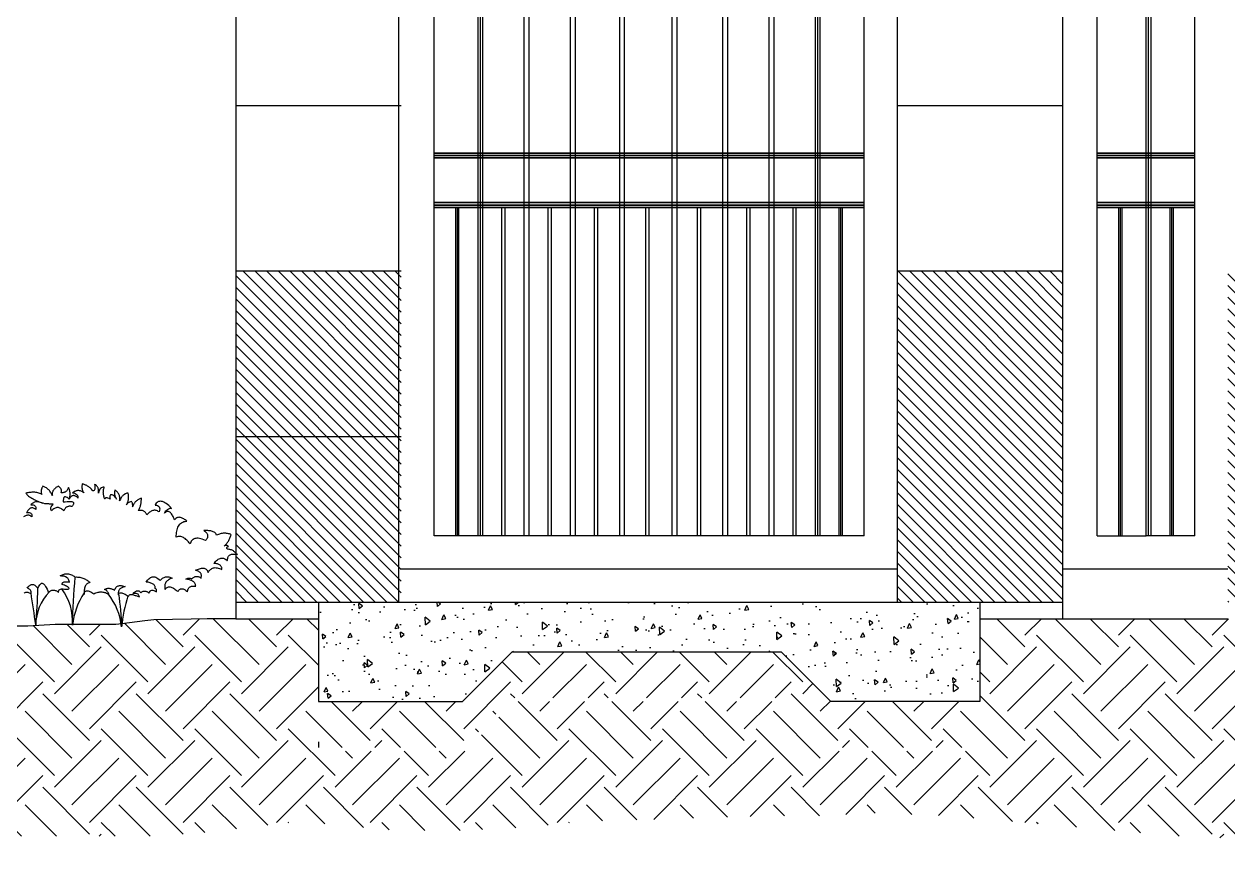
# Model space of a CAD drawing. Extents: x -24232 to 27340, y -23039 to 23489.
# Drawn here: x -17277 to -13637, y -22932 to -20442 of the extents above; entities that cross this region are included whole.
import ezdxf

# ---------------------------------------------------------------- set-up
doc = ezdxf.new("R2010")
doc.units = 0
doc.header["$LTSCALE"] = 10
for name, color, linetype in [('0-HATCH', 8, 'CONTINUOUS'), ('1', 1, 'CONTINUOUS'), ('11', 11, 'CONTINUOUS'), ('2', 2, 'CONTINUOUS'), ('3', 3, 'CONTINUOUS'), ('4', 4, 'CONTINUOUS')]:
    doc.layers.add(name, color=color, linetype=linetype)
pattern_1 = [(45, (5830.53, -1359.33), (3e-14, 282.8427), [200, -200]), (45, (5777.5, -1306.3), (3e-14, 282.8427), [200, -200]), (45, (5724.46, -1253.27), (3e-14, 282.8427), [200, -200]), (135, (5724.46, -1217.91), (-282.8427, 3e-14), [200, -200]), (135, (5777.5, -1164.88), (-282.8427, 3e-14), [200, -200]), (135, (5830.53, -1111.85), (-282.8427, 3e-14), [200, -200])]

msp = doc.modelspace()

# ---------------------------------------------------------------- hatches: boundary and pattern name
at = {"layer": '0-HATCH'}
h = msp.add_hatch(dxfattribs=at)
h.set_pattern_fill('ANSI31', color=11, scale=200, style=0)
h.set_pattern_definition([(135, (-13605.299, -1359.333), (17.67767, 17.67767), [])])
h.paths.add_polyline_path([(-13137.4, -19189.6), (-13637.4, -19189.6), (-13637.4, -18689.6), (-13137.4, -18689.6)])
h.paths.add_polyline_path([(-14637.4, -19189.6), (-14637.4, -18689.6), (-14137.4, -18689.6), (-14137.4, -19189.6)])
h.paths.add_polyline_path([(-13137.4, -22189.6), (-13637.4, -22189.6), (-13637.4, -21189.6), (-13137.4, -21189.6)])
h.paths.add_polyline_path([(-14137.4, -22189.6), (-14637.4, -22189.6), (-14637.4, -21189.6), (-14137.4, -21189.6)])
h.paths.add_polyline_path([(-16137.4, -22189.6), (-16637.4, -22189.6), (-16637.4, -21189.6), (-16137.4, -21189.6)])
h = msp.add_hatch(dxfattribs=at)
h.set_pattern_fill('EARTH', color=256, scale=800, angle=45, style=0)
h.set_pattern_definition(pattern_1)
h.paths.add_polyline_path([(-13068.2, -22639.6), (-13387.4, -22639.6), (-13387.4, -22239.6), (-13637.4, -22239.6), (-14387.4, -22239.6), (-14387.4, -22639.6), (-14830.8, -22639.6), (-14980.8, -22489.6), (-15794, -22489.6), (-15944, -22639.6), (-16019.6, -22639.6), (-16019.6, -22879.4), (-15938.9, -22879.4), (-15761.7, -22870.5), (-15584.5, -22852.8), (-14999.6, -22835.1), (-14840.1, -22835.1), (-14724.9, -22826.2), (-14485.6, -22835.1), (-13785.5, -22897.1), (-13555.1, -22905.9), (-13351.3, -22932.5), (-13068.2, -22932.5)])
h.paths.add_polyline_path([(-16019.6, -22639.6), (-16387.4, -22639.6), (-16387.4, -22239.6), (-16637.4, -22239.6), (-16689.1, -22239.6), (-16724, -22239.6), (-16772.3, -22240.8), (-16885.1, -22243.5), (-16911.9, -22246.1), (-16981.6, -22255.6, 0.004794), (-16982.6, -22264.6, 0.012207), (-16983.7, -22255.7), (-17000.5, -22256.9), (-17094.4, -22256.9), (-17131, -22256.9, 0.002551), (-17131.3, -22259, -0.000139), (-17131.2, -22256.9), (-17183, -22256.9), (-17266.2, -22262.2), (-17448.7, -22262.2), (-17655.9, -22259), (-17727.9, -22256.9), (-17781.6, -22251.5), (-17802.9, -22251.5, 0.018007), (-17804.5, -22264.6, 0.006955), (-17806.1, -22251.5), (-17827.2, -22251.5), (-17891.6, -22249.4, -0.018631), (-17889.3, -22265.7, -0.022253), (-17892.7, -22249.4), (-17990.9, -22246.1), (-18146.6, -22243.5), (-18184, -22233), (-18356, -22243.5), (-18471.4, -22243.5), (-18640.5, -22243.5), (-18726.4, -22246.1), (-18857.3, -22238.6), (-18927.7, -22243.5), (-18994.8, -22243.5), (-19032.4, -22251.5), (-19104.8, -22262.2), (-18393.6, -22533.9), (-18180.9, -22666.8), (-18092.3, -22693.4), (-17959.4, -22790.8), (-17853.1, -22835.1), (-17507.5, -22888.2), (-17436.6, -22888.2), (-17303.6, -22897.1), (-17011.2, -22897.1), (-16825.1, -22897.1), (-16444, -22852.8), (-16151.6, -22879.4), (-16071.9, -22879.4), (-16019.6, -22879.4)])
h = msp.add_hatch(dxfattribs=at)
h.set_pattern_fill('EARTH', color=256, scale=800, angle=45, style=0)
h.set_pattern_definition(pattern_1)
h.paths.add_polyline_path([(-14838.3, -22489.6), (-14988.3, -22339.6), (-15801.5, -22339.6), (-15951.5, -22489.6), (-16387.4, -22489.6), (-16387.4, -22612.2), (-16387.4, -22629.1), (-15951.5, -22629.1), (-15801.5, -22479.1), (-14988.3, -22479.1), (-14838.3, -22629.1), (-14387.4, -22629.1), (-14387.4, -22489.6)])
at = {"layer": '2'}
h = msp.add_hatch(dxfattribs=at)
h.set_pattern_fill('AR-CONC', color=256, scale=20, angle=45, style=0)
h.set_pattern_definition([(95, (5830.53, -1359.33), (110.3104, 92.5614), [15, -165]), (40, (5830.53, -1359.33), (-125.9984, 86.7536), [12, -132]), (145.4514, (5839.72, -1351.62), (-15.6879, 179.31506), [12.74804, -140.2284]), (91.1842, (5802.24, -1331.05), (174.3386, 127.5228), [22.5, -247.5]), (141.6356, (5816.77, -1320.42), (-5.5798, 269.9423), [19.122, -210.3426]), (36.1842, (5802.24, -1331.05), (-5.58, 269.9423), [18, -198]), (66, (5823.45, -1323.98), (141.3543, 27.4765), [15, -165]), (11, (5823.45, -1323.98), (-68.1417, 136.9617), [12, -132]), (116.4514, (5835.23, -1321.69), (73.2127, 164.4381), [12.74804, -140.2284]), (82.5, (5830.526, -1359.333), (-45.35864, 48.79796), [0, -130.4, 0, -134, 0, -132.5]), (52.5, (5830.526, -1359.33), (-18.57459, 92.98189), [0, -76.4, 0, -127.4, 0, -50.5]), (12.5, (5798.99, -1390.87), (78.68363, 72.30415), [0, -50, 0, -156, 0, -207]), (2.5, (5784.85, -1405.01), (68.318, 96.63196), [0, -65, 0, -103.6, 0, -147])])
h.paths.add_polyline_path([(-14838.3, -22489.6), (-14387.4, -22489.6), (-14387.4, -22189.6), (-14637.4, -22189.6), (-16387.4, -22189.6), (-16387.4, -22489.6), (-15951.5, -22489.6), (-15801.5, -22339.6), (-14988.3, -22339.6)])

# ---------------------------------------------------------------- linework, layer by layer
at = {"layer": '1'}
for p, q in [((-15897.4, -21989.6), (-15897.4, -19289.6)), ((-14877.4, -21989.6), (-14877.4, -19289.6)), ((-13877.4, -21989.6), (-13877.4, -19289.6)), ((-16137.4, -20689.6), (-16637.4, -20689.6)), ((-14137.4, -20689.6), (-14637.4, -20689.6)), ((-14737.4, -20839.6), (-16037.4, -20839.6)), ((-16037.4, -20839.6), (-14737.4, -20839.6)), ((-14032.4, -20839.6), (-13884.9, -20839.6)), ((-13884.9, -20839.6), (-14032.4, -20839.6)), ((-13737.4, -20839.6), (-13884.9, -20839.6)), ((-13884.9, -20839.6), (-13737.4, -20839.6)), ((-14737.4, -20989.6), (-16037.4, -20989.6)), ((-16037.4, -20989.6), (-14737.4, -20989.6)), ((-15967.4, -21989.6), (-15967.4, -20997.1)), ((-14807.4, -21989.6), (-14807.4, -20997.1)), ((-14032.4, -20989.6), (-13884.9, -20989.6)), ((-13884.9, -20989.6), (-14032.4, -20989.6)), ((-13962.4, -21989.6), (-13962.4, -20997.1)), ((-13737.4, -20989.6), (-13884.9, -20989.6)), ((-13884.9, -20989.6), (-13737.4, -20989.6)), ((-13807.4, -21989.6), (-13807.4, -20997.1)), ((-16137.4, -21189.6), (-16637.4, -21189.6)), ((-14137.4, -21189.6), (-14637.4, -21189.6)), ((-16137.4, -21689.6), (-16637.4, -21689.6)), ((-16637.4, -22189.6), (-14637.4, -22189.6)), ((-14637.4, -22189.6), (-14137.4, -22189.6)), ((-16637.4, -22239.6), (-16387.4, -22239.6)), ((-14387.4, -22239.6), (-13637.4, -22239.6)), ((-16387.4, -22612.2), (-16387.4, -22629.1))]:
    msp.add_line(p, q, dxfattribs=at)
at = {"layer": '11'}
for p, q in [((-15904.9, -21989.6), (-15904.9, -19289.6)), ((-15889.9, -21989.6), (-15889.9, -19289.6)), ((-15764.9, -21989.6), (-15764.9, -19289.6)), ((-15749.9, -21989.6), (-15749.9, -19289.6)), ((-15624.9, -21989.6), (-15624.9, -19289.6)), ((-15609.9, -21989.6), (-15609.9, -19289.6)), ((-15476.5, -21989.6), (-15476.5, -19289.6)), ((-15461.5, -21989.6), (-15461.5, -19289.6)), ((-15317.5, -21989.6), (-15317.5, -19289.6)), ((-15302.5, -21989.6), (-15302.5, -19289.6)), ((-15164.9, -21989.6), (-15164.9, -19289.6)), ((-15149.9, -21989.6), (-15149.9, -19289.6)), ((-15024.9, -21989.6), (-15024.9, -19289.6)), ((-15009.9, -21989.6), (-15009.9, -19289.6)), ((-14884.9, -21989.6), (-14884.9, -19289.6)), ((-14869.9, -21989.6), (-14869.9, -19289.6)), ((-13884.9, -21989.6), (-13884.9, -19289.6)), ((-13869.9, -21989.6), (-13869.9, -19289.6)), ((-14737.4, -20832.1), (-16037.4, -20832.1)), ((-16037.4, -20832.1), (-14737.4, -20832.1)), ((-14737.4, -20847.1), (-16037.4, -20847.1)), ((-16037.4, -20847.1), (-14737.4, -20847.1)), ((-14032.4, -20832.1), (-13884.9, -20832.1)), ((-13884.9, -20832.1), (-14032.4, -20832.1)), ((-14032.4, -20847.1), (-13884.9, -20847.1)), ((-13884.9, -20847.1), (-14032.4, -20847.1)), ((-13737.4, -20832.1), (-13884.9, -20832.1)), ((-13884.9, -20832.1), (-13737.4, -20832.1)), ((-13737.4, -20847.1), (-13884.9, -20847.1)), ((-13884.9, -20847.1), (-13737.4, -20847.1)), ((-14737.4, -20982.1), (-16037.4, -20982.1)), ((-16037.4, -20982.1), (-14737.4, -20982.1)), ((-14737.4, -20997.1), (-16037.4, -20997.1)), ((-16037.4, -20997.1), (-14737.4, -20997.1)), ((-15972.4, -21989.6), (-15972.4, -20997.1)), ((-15962.4, -21989.6), (-15962.4, -20997.1)), ((-15832.4, -21989.6), (-15832.4, -20997.1)), ((-15822.4, -21989.6), (-15822.4, -20997.1)), ((-15692.4, -21989.6), (-15692.4, -20997.1)), ((-15682.4, -21989.6), (-15682.4, -20997.1)), ((-15552.4, -21989.6), (-15552.4, -20997.1)), ((-15542.4, -21989.6), (-15542.4, -20997.1)), ((-15397.7, -21989.6), (-15397.7, -20997.1)), ((-15387.7, -21989.6), (-15387.7, -20997.1)), ((-15240.8, -21989.6), (-15240.8, -20997.1)), ((-15230.8, -21989.6), (-15230.8, -20997.1)), ((-15092.4, -21989.6), (-15092.4, -20997.1)), ((-15082.4, -21989.6), (-15082.4, -20997.1)), ((-14952.4, -21989.6), (-14952.4, -20997.1)), ((-14942.4, -21989.6), (-14942.4, -20997.1)), ((-14812.4, -21989.6), (-14812.4, -20997.1)), ((-14802.4, -21989.6), (-14802.4, -20997.1)), ((-14032.4, -20982.1), (-13884.9, -20982.1)), ((-13884.9, -20982.1), (-14032.4, -20982.1)), ((-14032.4, -20997.1), (-13884.9, -20997.1)), ((-13884.9, -20997.1), (-14032.4, -20997.1)), ((-13967.4, -21989.6), (-13967.4, -20997.1)), ((-13957.4, -21989.6), (-13957.4, -20997.1)), ((-13737.4, -20982.1), (-13884.9, -20982.1)), ((-13884.9, -20982.1), (-13737.4, -20982.1)), ((-13737.4, -20997.1), (-13884.9, -20997.1)), ((-13884.9, -20997.1), (-13737.4, -20997.1)), ((-13812.4, -21989.6), (-13812.4, -20997.1)), ((-13802.4, -21989.6), (-13802.4, -20997.1))]:
    msp.add_line(p, q, dxfattribs=at)
at = {"layer": '3', "color": 5}
for p, q in [((-16637.4, -18689.6), (-16637.4, -22239.6)), ((-16144.9, -18689.6), (-16144.9, -22189.6)), ((-14637.4, -18689.6), (-14637.4, -22189.6)), ((-14137.4, -18689.6), (-14137.4, -22239.6))]:
    msp.add_line(p, q, dxfattribs=at)
at = {"layer": '3'}
for p, q in [((-16037.4, -21989.6), (-16037.4, -19289.6)), ((-16037.4, -21989.6), (-16037.4, -19289.6)), ((-14737.4, -21989.6), (-14737.4, -19289.6)), ((-14737.4, -21989.6), (-14737.4, -19289.6)), ((-14032.4, -21989.6), (-14032.4, -19289.6)), ((-14032.4, -21989.6), (-14032.4, -19289.6)), ((-13737.4, -21989.6), (-13737.4, -19289.6)), ((-13737.4, -21989.6), (-13737.4, -19289.6)), ((-14737.4, -21989.6), (-16037.4, -21989.6)), ((-14032.4, -21989.6), (-13884.9, -21989.6)), ((-13737.4, -21989.6), (-13884.9, -21989.6)), ((-14637.4, -22089.6), (-16138.8, -22089.6)), ((-13637.4, -22089.6), (-14137.4, -22089.6))]:
    msp.add_line(p, q, dxfattribs=at)
at = {"layer": '3', "color": 11}
for points in [[(-17277.5, -22162.4), (-17275.9, -22161.2), (-17274.2, -22160.4), (-17272.4, -22159.7), (-17270.5, -22159.4), (-17268.5, -22159.4), (-17266.5, -22159.8), (-17264.2, -22160.5), (-17261.9, -22161.3), (-17259.4, -22162.7), (-17256.9, -22164.2), (-17256.9, -22164.2), (-17256.4, -22161.2), (-17256.4, -22158.4), (-17256.9, -22155.8), (-17258, -22153.6), (-17259.7, -22151.7), (-17261.8, -22149.9), (-17264.5, -22148.3), (-17267.7, -22147.1), (-17267.7, -22147.1), (-17265.8, -22144.7), (-17264, -22142.5), (-17262.2, -22140.6), (-17260.2, -22139.1), (-17258.4, -22137.8), (-17256.6, -22136.8), (-17254.8, -22136.2), (-17252.9, -22135.9), (-17251, -22136), (-17249, -22136.4), (-17246.9, -22137.4), (-17244.9, -22138.6), (-17242.7, -22140.3), (-17240.4, -22142.5), (-17238.1, -22145.1), (-17235.6, -22148.2), (-17235.6, -22148.2), (-17233.7, -22143.8), (-17231.9, -22140.2), (-17229.9, -22137.3), (-17228.1, -22135), (-17226.2, -22133.5), (-17224.4, -22132.7), (-17222.4, -22132.6), (-17220.5, -22133.1), (-17218.6, -22134.4), (-17216.6, -22136.2), (-17214.6, -22138.8), (-17212.5, -22142), (-17210.3, -22145.8), (-17208.1, -22150.3), (-17205.7, -22155.4), (-17203.3, -22161.2), (-17203.3, -22161.2), (-17202, -22159.3), (-17200.6, -22157.6), (-17198.9, -22156.2), (-17197.1, -22155), (-17195.3, -22154.1), (-17193.5, -22153.5), (-17191.4, -22153.2), (-17189.5, -22153), (-17187.4, -22153.2), (-17185.4, -22153.5), (-17183.3, -22154), (-17181.2, -22154.8), (-17179.1, -22155.8), (-17177.2, -22156.9), (-17175.3, -22158.3), (-17173.3, -22160), (-17173.3, -22160), (-17173, -22157.1), (-17172.2, -22154.7), (-17171, -22152.6), (-17169.3, -22151.1), (-17167.2, -22149.9), (-17164.7, -22149.3), (-17162.1, -22149), (-17159.2, -22149.3), (-17159.2, -22149.3), (-17155.7, -22150), (-17152.7, -22150.4), (-17150.1, -22150.7), (-17147.8, -22150.5), (-17145.8, -22150.3), (-17144, -22149.9), (-17142.4, -22149), (-17140.9, -22148.1), (-17140.9, -22148.1), (-17142.2, -22146.4), (-17144, -22144.7), (-17146.2, -22143.1), (-17149, -22141.5), (-17152, -22140), (-17155.3, -22138.6), (-17158.9, -22137.4), (-17162.7, -22136.3), (-17162.7, -22136.3), (-17162.5, -22134.8), (-17162.2, -22133.5), (-17161.7, -22132.3), (-17161, -22131.3), (-17160.2, -22130.5), (-17159.1, -22129.8), (-17157.8, -22129.1), (-17156.4, -22128.7), (-17154.9, -22128.3), (-17153.1, -22128.1), (-17151.3, -22128), (-17149.2, -22128), (-17147.2, -22128), (-17144.9, -22128.3), (-17142.6, -22128.4), (-17140.1, -22128.8), (-17140.1, -22128.8), (-17140.8, -22125.9), (-17141.8, -22123.4), (-17142.9, -22121.1), (-17144.1, -22119.1), (-17145.5, -22117.5), (-17147, -22115.9), (-17148.7, -22114.7), (-17150.5, -22113.6), (-17152.4, -22112.8), (-17154.5, -22112.1), (-17156.6, -22111.5), (-17158.6, -22111.2), (-17160.9, -22111), (-17163.2, -22110.7), (-17165.6, -22110.5), (-17167.9, -22110.5), (-17167.9, -22110.5), (-17165.1, -22108.7), (-17162.4, -22107.2), (-17159.5, -22106), (-17156.7, -22105), (-17153.9, -22104.3), (-17151.2, -22103.9), (-17148.3, -22103.8), (-17145.5, -22103.8), (-17142.7, -22104.2), (-17140, -22104.7), (-17137, -22105.6), (-17134.3, -22106.7), (-17131.5, -22108.1), (-17128.6, -22109.7), (-17125.8, -22111.5), (-17122.9, -22113.7), (-17122.9, -22113.7), (-17119.1, -22113.6), (-17115.5, -22113.7), (-17112, -22114), (-17108.7, -22114.4), (-17105.5, -22115.1), (-17102.4, -22115.8), (-17099.5, -22116.8), (-17096.9, -22117.9), (-17094.3, -22119.1), (-17091.7, -22120.4), (-17089.3, -22121.8), (-17086.8, -22123.3), (-17084.6, -22124.9), (-17082.4, -22126.5), (-17080.2, -22128.3), (-17077.9, -22129.9), (-17077.9, -22129.9), (-17080, -22130.3), (-17081.8, -22131), (-17083.8, -22131.9), (-17085.4, -22132.8), (-17087.1, -22134.2), (-17088.6, -22135.6), (-17090, -22137.4), (-17091.4, -22139.5), (-17092.5, -22141.7), (-17093.5, -22144.3), (-17094.4, -22147.1), (-17095.1, -22150.4), (-17095.7, -22153.9), (-17095.9, -22157.7), (-17096.2, -22161.9), (-17096.2, -22166.5), (-17096.2, -22166.5), (-17095.8, -22164), (-17095.3, -22161.8), (-17094.4, -22159.8), (-17093.5, -22158.3), (-17092.3, -22157.1), (-17091, -22156.2), (-17089.4, -22155.5), (-17087.6, -22155.3), (-17085.7, -22155.3), (-17083.5, -22155.7), (-17081.1, -22156.4), (-17078.5, -22157.3), (-17075.7, -22158.6), (-17072.8, -22160.1), (-17069.6, -22162), (-17066.2, -22164.2), (-17066.2, -22164.2), (-17063, -22162.9), (-17060, -22161.6), (-17056.8, -22160.7), (-17053.7, -22159.8), (-17050.8, -22159.3), (-17047.9, -22158.9), (-17045, -22158.7), (-17042.1, -22158.7), (-17039.3, -22159), (-17036.6, -22159.4), (-17033.8, -22160.1), (-17031.2, -22160.9), (-17028.5, -22162), (-17026, -22163.3), (-17023.6, -22164.8), (-17021.1, -22166.5), (-17021.1, -22166.5), (-17021.6, -22164.4), (-17022.4, -22162.3), (-17023.4, -22160.2), (-17024.7, -22158.3), (-17026.3, -22156.4), (-17028.4, -22154.6), (-17030.9, -22152.9), (-17033.9, -22151.4), (-17033.9, -22151.4), (-17031.9, -22150.3), (-17029.9, -22149.3), (-17028, -22148.6), (-17026, -22148.1), (-17024.1, -22147.8), (-17022.2, -22147.6), (-17020.4, -22147.6), (-17018.4, -22147.9), (-17016.6, -22148.3), (-17014.8, -22148.7), (-17012.9, -22149.3), (-17011.1, -22150), (-17009.3, -22150.8), (-17007.5, -22151.7), (-17005.7, -22152.6), (-17003.9, -22153.6), (-17003.9, -22153.6), (-17002.8, -22150.5), (-17001.5, -22147.9), (-17000, -22145.7), (-16998.5, -22143.9), (-16996.8, -22142.4), (-16994.9, -22141.3), (-16993, -22140.4), (-16991, -22139.9), (-16988.8, -22139.6), (-16986.6, -22139.6), (-16984.2, -22139.8), (-16981.9, -22140.2), (-16979.4, -22140.6), (-16976.9, -22141.3), (-16974.4, -22142), (-16971.8, -22142.8), (-16971.8, -22142.8), (-16974.7, -22143.5), (-16977.5, -22144.2), (-16980, -22145), (-16982.3, -22146), (-16984.2, -22147.1), (-16986.2, -22148.3), (-16987.7, -22149.7), (-16989.1, -22151.1), (-16990.3, -22152.8), (-16991.2, -22154.4), (-16992, -22156.4), (-16992.4, -22158.3), (-16992.7, -22160.4), (-16992.7, -22162.6), (-16992.6, -22165.1), (-16992.1, -22167.6), (-16992.1, -22167.6), (-16991.9, -22165.9), (-16991.3, -22164.5), (-16990.5, -22163.4), (-16989.5, -22162.4), (-16988.4, -22161.8), (-16987, -22161.5), (-16985.5, -22161.3), (-16983.7, -22161.5), (-16981.8, -22161.9), (-16979.5, -22162.4), (-16977.2, -22163.4), (-16974.6, -22164.5), (-16971.8, -22166), (-16968.7, -22167.7), (-16965.6, -22169.6), (-16962.1, -22171.9), (-16962.1, -22171.9), (-16961, -22170.1), (-16959.7, -22168.8), (-16958.4, -22167.7), (-16956.7, -22167), (-16954.9, -22166.7), (-16953, -22166.6), (-16950.9, -22166.7), (-16948.8, -22167), (-16946.5, -22167.6), (-16944.1, -22168.3), (-16941.8, -22169.1), (-16939.1, -22169.9), (-16936.6, -22170.9), (-16934.1, -22171.9), (-16931.5, -22173), (-16928.9, -22173.9), (-16928.9, -22173.9), (-16929.4, -22171.9), (-16930.1, -22169.8), (-16931.1, -22167.8), (-16932.8, -22166), (-16935, -22164.7), (-16938.3, -22163.7), (-16942.6, -22163.1), (-16948.3, -22163.3), (-16948.3, -22163.3), (-16946.7, -22161.9), (-16945.2, -22160.5), (-16943.6, -22159.3), (-16942, -22158.2), (-16940.5, -22157.3), (-16939, -22156.5), (-16937.5, -22155.8), (-16936.1, -22155.4), (-16934.6, -22155.3), (-16933, -22155.3), (-16931.7, -22155.5), (-16930.1, -22155.9), (-16928.7, -22156.8), (-16927.4, -22157.9), (-16926, -22159.3), (-16924.6, -22161.1), (-16924.6, -22161.1), (-16922.7, -22159.5), (-16920.9, -22158.4), (-16919.1, -22157.5), (-16917.3, -22156.8), (-16915.6, -22156.4), (-16913.9, -22156.1), (-16912.3, -22156.1), (-16910.8, -22156.2), (-16909.2, -22156.5), (-16907.7, -22157.1), (-16906.2, -22157.6), (-16904.7, -22158.3), (-16903.1, -22159.1), (-16901.8, -22160.1), (-16900.2, -22161.1), (-16898.8, -22162.2), (-16898.8, -22162.2), (-16897.9, -22159), (-16896.2, -22156.5), (-16894.1, -22154.7), (-16891.5, -22153.9), (-16888.6, -22153.7), (-16885.1, -22154.6), (-16881.4, -22156.2), (-16877.5, -22158.9), (-16877.5, -22158.9), (-16877.3, -22157.2), (-16877, -22155.8), (-16876.7, -22154.4), (-16876.7, -22153.2), (-16877, -22151.9), (-16877.8, -22150.8), (-16879.2, -22149.6), (-16881.3, -22148.3), (-16881.3, -22148.3), (-16880.9, -22146.4), (-16880.9, -22144.5), (-16881.3, -22142.7), (-16881.8, -22141), (-16882.8, -22139.3), (-16884, -22137.8), (-16885.6, -22136.4), (-16887.4, -22135.2), (-16889.4, -22133.9), (-16891.6, -22132.8), (-16894, -22131.9), (-16896.6, -22131), (-16899.4, -22130.2), (-16902.3, -22129.6), (-16905.4, -22129.2), (-16908.5, -22128.8), (-16908.5, -22128.8), (-16906.5, -22126), (-16904.2, -22123.6), (-16902, -22121.2), (-16899.8, -22119), (-16897.5, -22117.1), (-16895.1, -22115.5), (-16892.6, -22114.3), (-16890.1, -22113.3), (-16887.5, -22112.9), (-16884.7, -22112.9), (-16882, -22113.5), (-16878.9, -22114.4), (-16875.9, -22115.9), (-16872.5, -22118.2), (-16869.2, -22121.1), (-16865.6, -22124.5), (-16865.6, -22124.5), (-16864.1, -22122.4), (-16862.4, -22120.5), (-16860.6, -22118.7), (-16858.6, -22117.2), (-16856.5, -22115.9), (-16854.3, -22114.8), (-16851.9, -22114), (-16849.6, -22113.5), (-16847.1, -22113), (-16844.6, -22112.9), (-16842.1, -22113), (-16839.5, -22113.3), (-16837, -22113.9), (-16834.5, -22114.7), (-16832, -22115.8), (-16829.6, -22117.2), (-16829.6, -22117.2), (-16832.8, -22118.3), (-16835.7, -22119.4), (-16838.4, -22120.8), (-16840.9, -22122.3), (-16843.2, -22124), (-16845.1, -22125.6), (-16846.9, -22127.6), (-16848.5, -22129.6), (-16849.9, -22131.9), (-16850.8, -22134.2), (-16851.5, -22136.7), (-16851.9, -22139.3), (-16852.1, -22142.1), (-16851.9, -22145), (-16851.5, -22148.2), (-16850.7, -22151.4), (-16850.7, -22151.4), (-16848.7, -22148.7), (-16846.8, -22146.7), (-16844.7, -22145.1), (-16842.5, -22144), (-16840.3, -22143.5), (-16837.9, -22143.2), (-16835.6, -22143.5), (-16833.1, -22144), (-16830.6, -22145), (-16828.1, -22146.1), (-16825.5, -22147.6), (-16822.9, -22149.3), (-16820.2, -22151.2), (-16817.5, -22153.3), (-16814.8, -22155.5), (-16812.1, -22157.9), (-16812.1, -22157.9), (-16811, -22155.7), (-16809.7, -22153.9), (-16808.5, -22152.3), (-16807.1, -22151), (-16805.6, -22150), (-16804, -22149.4), (-16802.4, -22149), (-16800.6, -22148.9), (-16798.8, -22149.2), (-16796.8, -22149.6), (-16794.8, -22150.4), (-16792.7, -22151.5), (-16790.5, -22152.9), (-16788.1, -22154.6), (-16785.6, -22156.6), (-16783.1, -22158.9), (-16783.1, -22158.9), (-16783, -22156.4), (-16782.7, -22154), (-16782.2, -22151.8), (-16781.5, -22149.9), (-16780.5, -22148.1), (-16779.5, -22146.5), (-16778.3, -22145.1), (-16776.8, -22144), (-16775.1, -22143.1), (-16773.3, -22142.2), (-16771.4, -22141.7), (-16769.2, -22141.3), (-16766.8, -22141.1), (-16764.2, -22141.1), (-16761.4, -22141.3), (-16758.5, -22141.7), (-16758.5, -22141.7), (-16758.9, -22139.1), (-16759.6, -22136.6), (-16760.4, -22134.2), (-16761.5, -22132.1), (-16762.8, -22130.3), (-16764.3, -22128.7), (-16766, -22127.2), (-16767.9, -22125.8), (-16769.8, -22124.7), (-16772.2, -22123.7), (-16774.6, -22122.7), (-16777, -22122), (-16779.7, -22121.3), (-16782.6, -22120.9), (-16785.5, -22120.5), (-16788.5, -22120.2), (-16788.5, -22120.2), (-16786.3, -22119.1), (-16784.1, -22118.2), (-16781.8, -22117.5), (-16779.5, -22116.9), (-16777.2, -22116.8), (-16775, -22117.1), (-16772.6, -22117.9), (-16770.3, -22119.1), (-16770.3, -22119.1), (-16768.6, -22117.5), (-16766.8, -22116.1), (-16765.1, -22114.8), (-16763.3, -22113.9), (-16761.7, -22113), (-16759.9, -22112.5), (-16758.2, -22112.1), (-16756.4, -22111.8), (-16754.8, -22111.8), (-16753, -22111.9), (-16751.2, -22112.3), (-16749.5, -22112.9), (-16747.7, -22113.6), (-16745.9, -22114.6), (-16744.2, -22115.7), (-16742.4, -22117.1), (-16742.4, -22117.1), (-16741.9, -22115.1), (-16741.5, -22113.2), (-16741.2, -22111.4), (-16741.1, -22109.6), (-16741.2, -22107.8), (-16741.6, -22106.1), (-16742.2, -22104.5), (-16743, -22102.9), (-16744.1, -22101.4), (-16745.5, -22100), (-16747, -22098.8), (-16748.9, -22097.5), (-16751.2, -22096.3), (-16753.7, -22095.2), (-16756.4, -22094.2), (-16759.6, -22093.4), (-16759.6, -22093.4), (-16756.4, -22092), (-16753.1, -22090.6), (-16750.1, -22089.5), (-16747, -22088.5), (-16744, -22087.7), (-16741.2, -22087.2), (-16738.4, -22086.7), (-16735.8, -22086.7), (-16733.3, -22087), (-16731, -22087.6), (-16728.9, -22088.5), (-16726.8, -22089.9), (-16725, -22091.7), (-16723.5, -22093.9), (-16722.1, -22096.6), (-16721, -22099.7), (-16721, -22099.7), (-16719.5, -22097.3), (-16717.7, -22095), (-16715.9, -22093), (-16713.9, -22091), (-16712, -22089.5), (-16709.8, -22088.1), (-16707.4, -22087), (-16704.9, -22086.2), (-16702.3, -22085.6), (-16699.5, -22085.4), (-16696.6, -22085.5), (-16693.4, -22085.9), (-16690.3, -22086.7), (-16686.7, -22087.8), (-16683.1, -22089.2), (-16679.2, -22091.2), (-16679.2, -22091.2), (-16679.2, -22089.1), (-16679.3, -22087), (-16679.7, -22085.2), (-16680.3, -22083.4), (-16681.1, -22081.9), (-16682.1, -22080.4), (-16683.3, -22079.1), (-16684.7, -22077.9), (-16686.4, -22076.8), (-16688.3, -22075.8), (-16690.4, -22075), (-16692.6, -22074.3), (-16695.1, -22073.7), (-16697.9, -22073.3), (-16700.8, -22073), (-16703.8, -22072.9), (-16703.8, -22072.9), (-16701.1, -22069.6), (-16698.3, -22066.7), (-16695.5, -22064.2), (-16692.8, -22062), (-16690.1, -22060.2), (-16687.5, -22058.8), (-16684.9, -22057.7), (-16682.4, -22057), (-16679.9, -22056.6), (-16677.4, -22056.7), (-16674.9, -22057), (-16672.4, -22057.8), (-16670.1, -22058.9), (-16667.7, -22060.3), (-16665.4, -22062.1), (-16663, -22064.3), (-16663, -22064.3), (-16662.7, -22061.8), (-16662.3, -22059.3), (-16661.8, -22057.1), (-16661.1, -22054.9), (-16660.2, -22052.8), (-16659.3, -22050.9), (-16658, -22049.2), (-16656.5, -22047.7), (-16654.6, -22046.5), (-16652.5, -22045.5), (-16650.1, -22044.8), (-16647.2, -22044.4), (-16644, -22044.2), (-16640.4, -22044.5), (-16636.4, -22045.1), (-16632, -22046), (-16632, -22046), (-16633.5, -22044.5), (-16635, -22043.1), (-16636.6, -22041.6), (-16638.1, -22040.2), (-16639.7, -22038.8), (-16641.3, -22037.5), (-16642.9, -22036.2), (-16644.7, -22035), (-16646.5, -22033.9), (-16648.5, -22032.8), (-16650.5, -22031.9), (-16652.8, -22031.2), (-16655.1, -22030.5), (-16657.6, -22030.1), (-16660.2, -22029.9), (-16663, -22029.9), (-16663, -22029.9), (-16664, -22027.6), (-16664.2, -22026), (-16664.1, -22024.7), (-16663.7, -22023.8), (-16662.9, -22022.9), (-16661.9, -22022.4), (-16660.8, -22021.8), (-16659.8, -22021.3), (-16659.8, -22021.3), (-16661.5, -22019.7), (-16663, -22018.8), (-16664.7, -22018.2), (-16666.3, -22018.1), (-16668, -22018.4), (-16669.5, -22018.8), (-16671.2, -22019.3), (-16672.7, -22020.2), (-16672.7, -22020.2), (-16670.7, -22018.5), (-16668.9, -22016.7), (-16667.1, -22015), (-16665.5, -22013.1), (-16664, -22011.2), (-16662.4, -22009.2), (-16660.9, -22007.2), (-16659.5, -22005.1), (-16658.3, -22002.9), (-16657, -22000.6), (-16655.9, -21998.3), (-16654.8, -21995.9), (-16653.9, -21993.6), (-16652.9, -21991.1), (-16652.1, -21988.5), (-16651.2, -21985.8), (-16651.2, -21985.8), (-16654, -21984.6), (-16656.6, -21983.6), (-16659.4, -21982.8), (-16662.2, -21982.2), (-16664.9, -21981.7), (-16667.7, -21981.4), (-16670.3, -21981.3), (-16673.1, -21981.4), (-16675.9, -21981.5), (-16678.6, -21981.8), (-16681.4, -21982.4), (-16684.2, -21983.1), (-16686.9, -21983.8), (-16689.7, -21984.7), (-16692.5, -21985.7), (-16695.2, -21986.9), (-16695.2, -21986.9), (-16696.4, -21984.5), (-16697.7, -21982.4), (-16699.3, -21980.6), (-16701.1, -21978.9), (-16703.1, -21977.7), (-16705.4, -21976.6), (-16707.8, -21975.7), (-16710.3, -21975), (-16713.1, -21974.5), (-16715.9, -21974.1), (-16718.8, -21973.8), (-16721.7, -21973.5), (-16724.7, -21973.4), (-16727.8, -21973.2), (-16730.8, -21973.1), (-16733.9, -21973), (-16733.9, -21973), (-16731.5, -21974.6), (-16729.4, -21976.3), (-16727.6, -21977.9), (-16726.1, -21979.7), (-16724.7, -21981.4), (-16723.8, -21983.2), (-16723.1, -21985.1), (-16722.5, -21986.9), (-16722.4, -21988.9), (-16722.4, -21990.8), (-16722.8, -21992.8), (-16723.3, -21994.7), (-16724.2, -21996.8), (-16725.4, -21998.8), (-16726.8, -22000.9), (-16728.5, -22003), (-16728.5, -22003), (-16733.7, -22000.8), (-16738.6, -21999.1), (-16743.1, -21997.9), (-16747.3, -21997.1), (-16751.2, -21996.6), (-16754.8, -21996.5), (-16757.9, -21996.8), (-16761, -21997.5), (-16763.6, -21998.6), (-16766.1, -21999.8), (-16768.2, -22001.5), (-16770.1, -22003.4), (-16771.8, -22005.6), (-16773.3, -22008.1), (-16774.6, -22010.9), (-16775.7, -22013.8), (-16775.7, -22013.8), (-16778, -22010.6), (-16780.5, -22007.6), (-16783, -22004.8), (-16785.5, -22002.2), (-16788, -21999.8), (-16790.5, -21997.7), (-16793.1, -21995.8), (-16795.6, -21994.3), (-16798.2, -21993), (-16800.9, -21992.1), (-16803.6, -21991.4), (-16806.3, -21991.1), (-16809, -21991.1), (-16811.8, -21991.5), (-16814.6, -21992.2), (-16817.5, -21993.3), (-16817.5, -21993.3), (-16817.2, -21988.6), (-16816.8, -21984), (-16816.2, -21979.5), (-16815.5, -21975.2), (-16814.7, -21971), (-16813.6, -21967.2), (-16812.2, -21963.4), (-16810.7, -21960), (-16808.7, -21956.9), (-16806.5, -21954), (-16804, -21951.5), (-16801.1, -21949.4), (-16797.8, -21947.6), (-16794.1, -21946.3), (-16789.9, -21945.4), (-16785.2, -21945), (-16785.2, -21945), (-16787.6, -21943.1), (-16789.9, -21941.1), (-16792.3, -21939.5), (-16794.8, -21937.9), (-16797.1, -21936.6), (-16799.5, -21935.3), (-16801.8, -21934.4), (-16804.2, -21933.7), (-16806.5, -21933.4), (-16808.9, -21933.2), (-16811.2, -21933.5), (-16813.6, -21934.1), (-16815.9, -21935), (-16818.3, -21936.6), (-16820.5, -21938.4), (-16822.9, -21940.7), (-16822.9, -21940.7), (-16824.1, -21937.4), (-16825.5, -21934.1), (-16826.9, -21931), (-16828.4, -21928.1), (-16829.9, -21925.5), (-16831.6, -21923.1), (-16833.2, -21920.9), (-16835, -21919.1), (-16837, -21917.7), (-16838.9, -21916.6), (-16841, -21915.9), (-16843.1, -21915.8), (-16845.3, -21916.1), (-16847.6, -21916.9), (-16850.1, -21918.3), (-16852.8, -21920.2), (-16852.8, -21920.2), (-16850.7, -21917), (-16848.5, -21914.1), (-16846.1, -21911.5), (-16843.6, -21909.3), (-16840.9, -21907.5), (-16837.9, -21906.4), (-16834.8, -21906), (-16831.3, -21906.3), (-16831.3, -21906.3), (-16835.7, -21901.7), (-16840, -21897.8), (-16844, -21894.4), (-16847.9, -21891.4), (-16851.8, -21889.1), (-16855.2, -21887.3), (-16858.7, -21885.9), (-16862, -21885.1), (-16865.1, -21884.8), (-16868, -21885.1), (-16870.6, -21885.8), (-16873.1, -21886.9), (-16875.5, -21888.7), (-16877.7, -21890.8), (-16879.6, -21893.4), (-16881.4, -21896.4), (-16881.4, -21896.4), (-16877.1, -21896.8), (-16873.7, -21897.7), (-16870.9, -21899.2), (-16869, -21901.3), (-16867.7, -21904.2), (-16867.3, -21907.6), (-16867.7, -21911.9), (-16869, -21917), (-16869, -21917), (-16871.6, -21915.3), (-16874.1, -21913.7), (-16876.6, -21912.8), (-16879.1, -21912.2), (-16881.5, -21911.9), (-16883.9, -21911.9), (-16886.3, -21912.3), (-16888.6, -21913), (-16891, -21914), (-16893.2, -21915.1), (-16895.5, -21916.5), (-16897.7, -21918), (-16900, -21919.8), (-16902.2, -21921.6), (-16904.2, -21923.6), (-16906.5, -21925.6), (-16906.5, -21925.6), (-16907.2, -21923.7), (-16908.1, -21921.9), (-16909.1, -21920.2), (-16910.2, -21918.7), (-16911.4, -21917.5), (-16912.7, -21916.2), (-16914.2, -21915.3), (-16915.7, -21914.3), (-16917.4, -21913.6), (-16919.2, -21913), (-16921.1, -21912.6), (-16923.1, -21912.3), (-16925.3, -21912.2), (-16927.5, -21912.2), (-16929.7, -21912.5), (-16932.2, -21912.8), (-16932.2, -21912.8), (-16930.8, -21910.7), (-16929.6, -21908.5), (-16928.5, -21906.4), (-16927.5, -21904), (-16926.7, -21901.8), (-16925.8, -21899.5), (-16925.3, -21897.1), (-16924.7, -21894.8), (-16924.2, -21892.4), (-16923.8, -21890.1), (-16923.5, -21887.6), (-16923.2, -21885.1), (-16922.9, -21882.6), (-16922.8, -21880.1), (-16922.7, -21877.6), (-16922.5, -21875.1), (-16922.5, -21875.1), (-16925, -21875.9), (-16927.4, -21876.9), (-16929.7, -21878), (-16931.8, -21879.3), (-16933.9, -21880.5), (-16935.8, -21881.9), (-16937.7, -21883.4), (-16939.4, -21885.1), (-16941.1, -21886.9), (-16942.6, -21888.7), (-16944, -21890.6), (-16945.2, -21892.7), (-16946.3, -21894.9), (-16947.4, -21897.1), (-16948.4, -21899.5), (-16949.2, -21902), (-16949.2, -21902), (-16949, -21899.3), (-16949, -21897), (-16949.1, -21894.6), (-16949.4, -21892.6), (-16949.9, -21890.6), (-16950.6, -21888.8), (-16951.4, -21887.3), (-16952.6, -21885.8), (-16952.6, -21885.8), (-16956, -21886.3), (-16958.8, -21887.2), (-16961.1, -21888.1), (-16963.1, -21889.4), (-16964.6, -21890.8), (-16965.7, -21892.3), (-16966.7, -21893.8), (-16967.5, -21895.5), (-16967.5, -21895.5), (-16966.4, -21893.2), (-16965.4, -21891), (-16964.6, -21889), (-16963.9, -21886.7), (-16963.2, -21884.5), (-16962.7, -21882.3), (-16962.2, -21880.1), (-16962, -21877.9), (-16961.8, -21875.7), (-16961.7, -21873.5), (-16961.7, -21871.2), (-16961.8, -21869), (-16962, -21866.8), (-16962.2, -21864.6), (-16962.7, -21862.2), (-16963.2, -21860), (-16963.2, -21860), (-16965.1, -21860.2), (-16967.1, -21860.6), (-16968.9, -21861.1), (-16970.7, -21861.8), (-16972.5, -21862.7), (-16974.1, -21863.8), (-16975.8, -21865), (-16977.5, -21866.4), (-16979.1, -21867.9), (-16980.6, -21869.7), (-16982.2, -21871.7), (-16983.6, -21873.7), (-16984.9, -21875.9), (-16986.3, -21878.4), (-16987.7, -21880.9), (-16989, -21883.7), (-16989, -21883.7), (-16988.4, -21880.4), (-16988.1, -21877.3), (-16988.1, -21874.6), (-16988.4, -21871.9), (-16988.8, -21869.4), (-16989.4, -21867.1), (-16990.2, -21864.9), (-16991.2, -21862.9), (-16992.3, -21861), (-16993.5, -21859.2), (-16994.8, -21857.5), (-16996.3, -21856), (-16997.8, -21854.5), (-16999.5, -21853.1), (-17001.1, -21851.7), (-17002.9, -21850.3), (-17002.9, -21850.3), (-17003.2, -21851.9), (-17003.5, -21853.4), (-17003.8, -21854.9), (-17004, -21856.6), (-17004, -21858.1), (-17004.2, -21859.7), (-17004, -21861.4), (-17003.9, -21863.1), (-17003.6, -21864.7), (-17003.2, -21866.5), (-17002.7, -21868.3), (-17002, -21870.3), (-17001.1, -21872.2), (-17000.2, -21874.1), (-16998.9, -21876.2), (-16997.5, -21878.3), (-16997.5, -21878.3), (-16999.9, -21874.8), (-17002.1, -21871.9), (-17004.5, -21869.6), (-17006.7, -21867.6), (-17009, -21866.3), (-17011.2, -21865.6), (-17013.6, -21865.1), (-17015.8, -21865.4), (-17015.8, -21865.4), (-17016.9, -21867.4), (-17017.7, -21869.2), (-17018.3, -21871), (-17018.6, -21872.6), (-17018.6, -21874.1), (-17018.3, -21875.7), (-17017.6, -21877), (-17016.8, -21878.3), (-17016.8, -21878.3), (-17020.5, -21876.8), (-17023.7, -21875.5), (-17026.5, -21874.7), (-17028.7, -21874.3), (-17030.5, -21874.3), (-17031.9, -21875), (-17032.7, -21876.2), (-17033, -21878.3), (-17033, -21878.3), (-17033.9, -21876.2), (-17034.8, -21874), (-17035.6, -21871.9), (-17036.3, -21869.7), (-17036.7, -21867.5), (-17037.1, -21865.3), (-17037.5, -21863.1), (-17037.7, -21860.7), (-17037.8, -21858.5), (-17037.7, -21856.1), (-17037.5, -21853.8), (-17037.3, -21851.4), (-17037, -21849.1), (-17036.4, -21846.6), (-17035.7, -21844.2), (-17035, -21841.8), (-17035, -21841.8), (-17038.1, -21842), (-17041, -21842.9), (-17043.6, -21844.1), (-17046, -21846), (-17047.9, -21848.5), (-17049.7, -21851.6), (-17051.1, -21855.5), (-17052.2, -21860), (-17052.2, -21860), (-17052.1, -21857.4), (-17052.1, -21854.9), (-17052.2, -21852.6), (-17052.5, -21850.3), (-17052.9, -21848.3), (-17053.3, -21846.3), (-17053.9, -21844.5), (-17054.6, -21842.9), (-17055.4, -21841.3), (-17056.2, -21840), (-17057.3, -21838.6), (-17058.4, -21837.5), (-17059.7, -21836.5), (-17060.9, -21835.5), (-17062.4, -21834.8), (-17064, -21834.1), (-17064, -21834.1), (-17063.4, -21838.4), (-17063.3, -21842.3), (-17063.4, -21845.6), (-17063.8, -21848.3), (-17064.7, -21850.5), (-17065.9, -21852), (-17067.4, -21853.1), (-17069.4, -21853.5), (-17069.4, -21853.5), (-17071.4, -21850.9), (-17073.4, -21848.4), (-17075.5, -21846.3), (-17077.4, -21844.4), (-17079.5, -21842.6), (-17081.5, -21841.1), (-17083.5, -21839.8), (-17085.6, -21838.6), (-17087.5, -21837.5), (-17089.6, -21836.5), (-17091.5, -21835.7), (-17093.6, -21834.8), (-17095.5, -21834.1), (-17097.5, -21833.5), (-17099.5, -21832.8), (-17101.5, -21832.1), (-17101.5, -21832.1), (-17101.9, -21833.9), (-17102.2, -21835.8), (-17102.4, -21837.6), (-17102.6, -21839.4), (-17102.6, -21841.2), (-17102.6, -21842.9), (-17102.4, -21844.7), (-17102.2, -21846.3), (-17101.9, -21848), (-17101.5, -21849.6), (-17100.9, -21851.3), (-17100.4, -21852.8), (-17099.7, -21854.3), (-17099, -21856), (-17098.2, -21857.4), (-17097.2, -21858.9), (-17097.2, -21858.9), (-17099.8, -21857.1), (-17102.3, -21855.6), (-17104.7, -21854.3), (-17107, -21853.5), (-17109.4, -21853), (-17111.6, -21852.6), (-17113.8, -21852.4), (-17115.9, -21852.6), (-17117.9, -21852.8), (-17120, -21853.2), (-17122, -21853.9), (-17124, -21854.8), (-17125.8, -21855.6), (-17127.8, -21856.7), (-17129.7, -21857.8), (-17131.5, -21858.9), (-17131.5, -21858.9), (-17126.4, -21859.7), (-17122.5, -21861.1), (-17119.5, -21862.8), (-17117.4, -21864.9), (-17115.9, -21867.1), (-17115, -21869.7), (-17114.5, -21872.3), (-17114.4, -21875.1), (-17114.4, -21875.1), (-17116.2, -21873.2), (-17118.1, -21871.5), (-17119.9, -21870.1), (-17121.7, -21869.2), (-17123.5, -21868.3), (-17125.1, -21867.8), (-17126.9, -21867.6), (-17128.6, -21867.6), (-17130.3, -21868.1), (-17131.9, -21868.6), (-17133.6, -21869.6), (-17135.1, -21870.7), (-17136.6, -21872.2), (-17138.3, -21874), (-17139.7, -21875.9), (-17141.2, -21878.3), (-17141.2, -21878.3), (-17144.5, -21875.5), (-17147.4, -21873.6), (-17149.9, -21872.2), (-17152, -21871.4), (-17153.7, -21871.1), (-17155, -21871.4), (-17156.2, -21871.9), (-17157, -21873), (-17157.7, -21874.3), (-17158.1, -21875.8), (-17158.4, -21877.5), (-17158.6, -21879.4), (-17158.8, -21881.3), (-17159.1, -21883.3), (-17159.2, -21885.1), (-17159.5, -21886.9), (-17159.5, -21886.9), (-17153, -21886), (-17147.4, -21885.4), (-17142.6, -21885.1), (-17138.6, -21885.2), (-17135.3, -21885.5), (-17132.6, -21885.9), (-17130.7, -21886.7), (-17129.3, -21887.7), (-17128.3, -21888.8), (-17127.9, -21890.2), (-17127.9, -21891.7), (-17128.3, -21893.4), (-17129, -21895), (-17130, -21897), (-17131.2, -21898.9), (-17132.6, -21900.9), (-17132.6, -21900.9), (-17134.8, -21900.4), (-17136.9, -21900), (-17139, -21899.9), (-17140.9, -21900), (-17142.9, -21900.2), (-17144.5, -21900.6), (-17146.3, -21901.1), (-17147.8, -21901.8), (-17149.4, -21902.8), (-17150.8, -21903.8), (-17152.1, -21905), (-17153.2, -21906.4), (-17154.5, -21908.1), (-17155.5, -21909.7), (-17156.4, -21911.7), (-17157.3, -21913.7), (-17157.3, -21913.7), (-17159.6, -21911.4), (-17162, -21909.4), (-17164.3, -21907.8), (-17166.7, -21906.4), (-17169, -21905.3), (-17171.4, -21904.5), (-17173.7, -21904), (-17176.1, -21903.9), (-17178.4, -21904), (-17180.8, -21904.6), (-17183.1, -21905.3), (-17185.5, -21906.4), (-17187.8, -21907.8), (-17190.2, -21909.4), (-17192.4, -21911.4), (-17194.8, -21913.7), (-17194.8, -21913.7), (-17196, -21911.2), (-17196.6, -21908.7), (-17196.7, -21906.3), (-17196.3, -21903.6), (-17195.3, -21901.1), (-17193.9, -21898.5), (-17191.9, -21896), (-17189.4, -21893.4), (-17189.4, -21893.4), (-17191, -21893.4), (-17192.6, -21893.2), (-17194.2, -21893.2), (-17195.9, -21893.1), (-17197.4, -21893.1), (-17199.1, -21893), (-17200.6, -21893), (-17202.2, -21892.8), (-17203.9, -21892.8), (-17205.4, -21892.7), (-17207.1, -21892.7), (-17208.7, -21892.6), (-17210.3, -21892.6), (-17211.9, -21892.4), (-17213.5, -21892.4), (-17215.1, -21892.3), (-17215.1, -21892.3), (-17219.8, -21890.5), (-17224.1, -21889.1), (-17228, -21888), (-17231.6, -21887.2), (-17234.9, -21886.7), (-17238, -21886.5), (-17240.7, -21886.6), (-17243.2, -21886.9), (-17245.6, -21887.4), (-17247.6, -21888.1), (-17249.4, -21889), (-17251.2, -21890.1), (-17252.8, -21891.3), (-17254.3, -21892.6), (-17255.7, -21893.9), (-17256.9, -21895.5), (-17256.9, -21895.5), (-17252.9, -21895.3), (-17249.6, -21895.7), (-17246.8, -21896.7), (-17244.6, -21898.2), (-17243.1, -21900.3), (-17242.1, -21902.8), (-17241.7, -21905.8), (-17242, -21909.4), (-17242, -21909.4), (-17244.5, -21907.6), (-17246.9, -21906.3), (-17249.2, -21905.4), (-17251.2, -21904.9), (-17253.3, -21904.6), (-17255.3, -21904.7), (-17257.1, -21905.3), (-17258.7, -21906), (-17260.2, -21906.9), (-17261.8, -21908.2), (-17263.3, -21909.6), (-17264.7, -21911.2), (-17266, -21913), (-17267.3, -21915), (-17268.5, -21917), (-17269.8, -21919.1), (-17269.8, -21919.1), (-17265.6, -21918.6), (-17262, -21918.7), (-17259.1, -21919.4), (-17256.8, -21920.6), (-17255.1, -21922.6), (-17254, -21925.1), (-17253.6, -21928.3), (-17253.7, -21932), (-17253.7, -21932), (-17255.7, -21930.3), (-17257.6, -21929.1), (-17259.5, -21928.1), (-17261.5, -21927.4), (-17263.4, -21927), (-17265.4, -21926.9), (-17267.3, -21927), (-17269.2, -21927.3), (-17271.2, -21927.8), (-17273.1, -21928.4), (-17275, -21929.4), (-17277, -21930.3), (-17278.9, -21931.4)], [(-17141.2, -21878.3), (-17141.2, -21878.3), (-17140.2, -21875.9), (-17139.5, -21873.7), (-17139, -21871.4), (-17138.6, -21869.2), (-17138.2, -21866.9), (-17138, -21864.6), (-17138, -21862.4), (-17138.2, -21860.2), (-17138.3, -21857.9), (-17138.7, -21855.7), (-17139.1, -21853.5), (-17139.7, -21851.3), (-17140.2, -21849.1), (-17141.1, -21847), (-17141.9, -21844.8), (-17142.7, -21842.6), (-17142.7, -21842.6), (-17143.7, -21845.2), (-17144.7, -21847.6), (-17145.8, -21849.5), (-17147, -21851.3), (-17148.3, -21853), (-17149.5, -21854.2), (-17150.9, -21855.3), (-17152.3, -21856.3), (-17153.7, -21857.1), (-17155.2, -21857.7), (-17156.7, -21858.1), (-17158.4, -21858.5), (-17160, -21858.8), (-17161.7, -21858.9), (-17163.3, -21858.9), (-17165, -21858.9), (-17165, -21858.9), (-17164.5, -21854.8), (-17164.7, -21851.2), (-17165.4, -21848.3), (-17166.5, -21845.8), (-17168.2, -21843.8), (-17170.1, -21842), (-17172.2, -21840.5), (-17174.6, -21839.3), (-17174.6, -21839.3), (-17176.8, -21840.6), (-17179, -21842.2), (-17181.1, -21843.6), (-17182.9, -21845.2), (-17184.7, -21846.7), (-17186.2, -21848.3), (-17187.7, -21849.9), (-17189, -21851.7), (-17190.1, -21853.4), (-17190.9, -21855.2), (-17191.6, -21857), (-17192.1, -21858.9), (-17192.4, -21860.9), (-17192.6, -21862.9), (-17192.4, -21865), (-17192, -21867.1), (-17192, -21867.1), (-17193.4, -21864.3), (-17194.8, -21861.5), (-17196.2, -21859.1), (-17197.7, -21856.7), (-17199.3, -21854.5), (-17200.9, -21852.4), (-17202.7, -21850.5), (-17204.5, -21848.7), (-17206.3, -21847), (-17208.2, -21845.5), (-17210.1, -21844.1), (-17212.2, -21842.9), (-17214.4, -21841.8), (-17216.6, -21840.9), (-17218.8, -21840.1), (-17221.2, -21839.4), (-17221.2, -21839.4), (-17222, -21840.9), (-17222.9, -21842.6), (-17223.6, -21844.1), (-17224.1, -21845.8), (-17224.7, -21847.3), (-17225.1, -21848.8), (-17225.5, -21850.5), (-17225.8, -21852), (-17225.9, -21853.5), (-17225.9, -21855), (-17225.9, -21856.7), (-17225.6, -21858.2), (-17225.4, -21859.7), (-17224.9, -21861.1), (-17224.4, -21862.7), (-17223.7, -21864.2), (-17223.7, -21864.2), (-17226.6, -21862.4), (-17229.6, -21861), (-17232.6, -21859.9), (-17235.6, -21858.9), (-17238.6, -21858.2), (-17241.5, -21857.8), (-17244.6, -21857.5), (-17247.6, -21857.4), (-17250.7, -21857.4), (-17253.7, -21857.5), (-17256.8, -21857.8), (-17259.8, -21858.2), (-17262.9, -21858.6), (-17265.9, -21859.1), (-17269, -21859.6), (-17272, -21860), (-17272, -21860), (-17270.5, -21862.4), (-17268.7, -21864.7), (-17266.3, -21866.9), (-17263.6, -21869.3), (-17260.6, -21871.4), (-17257.3, -21873.5), (-17254, -21875.5), (-17250.4, -21877.5), (-17246.7, -21879.4), (-17242.9, -21881.2), (-17239.2, -21883), (-17235.5, -21884.5), (-17231.9, -21886.2), (-17228.4, -21887.6), (-17225.2, -21888.8), (-17222.2, -21890.1)]]:
    msp.add_lwpolyline(points, dxfattribs=at)
at = {"layer": '3'}
for points in [[(-17095.3, -22161.8, 0.123541), (-17131.3, -22259, -0.009356), (-17122.9, -22113.7, 1.244611)], [(-17242.2, -22258.7, 0.005915), (-17256.4, -22161.2, 0.821168)], [(-17242.2, -22258.7, 0.021381), (-17235.6, -22148.2, 1.353584)], [(-17202, -22159.3, 0.188474), (-17242.2, -22258.7, -2.93483)], [(-17131.3, -22259, 0.180158), (-17163.6, -22149.2, 0.884309)], [(-16982.6, -22264.6, 0.14998), (-17023.6, -22164.8, -3.279434)], [(-16963.5, -22171, 0.050416), (-16982.6, -22264.6, 0.044718), (-16991.3, -22164.5, 0.973353)]]:
    msp.add_lwpolyline(points, format="xyb", dxfattribs=at)
at = {"layer": '3', "color": 5}
msp.add_lwpolyline([(-16637.4, -22239.6), (-16689.1, -22239.6), (-16724, -22239.6), (-16772.3, -22240.8), (-16885.1, -22243.5), (-16911.9, -22246.1), (-16981.6, -22255.6), (-17000.5, -22256.9), (-17094.4, -22256.9), (-17183, -22256.9), (-17266.2, -22262.2), (-17448.7, -22262.2)], dxfattribs=at)
at = {"layer": '4'}
for p, q in [((-16387.4, -22189.6), (-16387.4, -22489.6)), ((-16144.9, -22189.6), (-14644.9, -22189.6)), ((-14387.4, -22189.6), (-14387.4, -22489.6)), ((-15951.5, -22489.6), (-15801.5, -22339.6)), ((-15801.5, -22339.6), (-14988.3, -22339.6)), ((-14838.3, -22489.6), (-14988.3, -22339.6)), ((-16387.4, -22489.6), (-15951.5, -22489.6)), ((-14387.4, -22489.6), (-14838.3, -22489.6))]:
    msp.add_line(p, q, dxfattribs=at)

doc.saveas('drawing.dxf')
